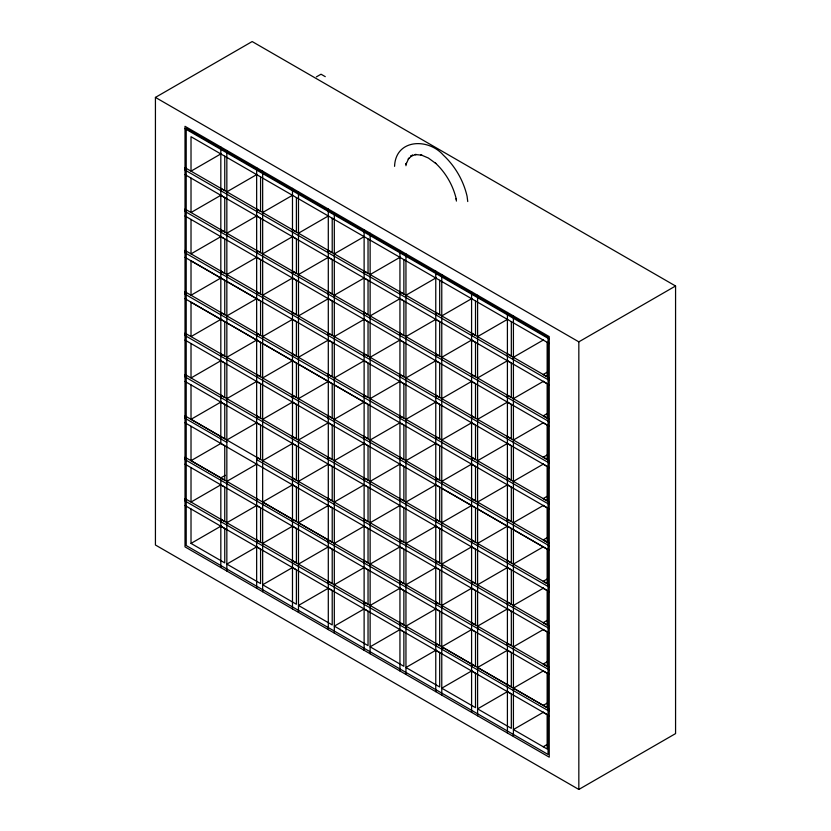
<?xml version="1.0" encoding="UTF-8"?>
<svg xmlns="http://www.w3.org/2000/svg" width="831" height="831" viewBox="0 0 831 831"><rect width="100%" height="100%" fill="white"/><g stroke="black" fill="none" stroke-linecap="round" stroke-linejoin="round"><path stroke-width="1.25" d="M185.012 128.701L185.012 546.881L549.239 757.166L549.239 336.607L185.012 126.312L185.012 128.701L549.239 338.986M220.828 567.563L220.828 477.898L191.016 460.686L191.016 426.261M256.654 588.244L256.654 167.675M292.481 608.926L292.481 188.357M328.297 629.607L328.297 209.038M364.123 650.289L364.123 229.72M399.94 670.97L399.94 250.411M435.766 691.652L435.766 271.093M471.593 712.333L471.582 291.774M507.409 733.015L507.409 312.456M394.569 166.345C395.587 138.87 428.204 137.79 443.339 155.158C455.128 166.138 463.469 180.587 467.084 196.282L467.749 201.538M405.954 165.733L406.245 163.333L406.027 164.361L408.842 158.15L408.218 159.136L412.623 155.054L410.556 156.249L416.3 154.473L415.136 154.514L421.909 155.189L420.922 154.857L428.36 158.025L435.808 163.458L435.382 163.021C445.769 172.692 453.113 185.417 456.302 199.253L456.136 198.671L456.396 201.071M155.428 97.404L252.167 41.55L675.572 285.999L675.572 733.596L578.833 789.45L155.428 545.001L155.428 97.404L578.833 341.853L675.572 285.999M316.393 76.878L321.026 74.208L325.264 76.649M221.108 153.777L191.016 171.155L191.016 136.72L549.239 343.535M221.108 195.14L191.016 212.518L191.016 178.083M226.842 191.836L256.924 174.458M221.108 236.503L191.016 253.881L191.016 219.446M226.842 233.199L256.924 215.821M262.658 212.518L292.751 195.14M221.108 277.866L191.016 295.244L191.016 260.809L224.754 280.286L224.754 314.71L220.817 312.446L220.828 314.835M226.842 274.562L256.924 257.184M262.658 253.881L292.751 236.503M298.485 233.199L328.577 215.821M221.108 319.229L191.016 336.607L191.016 302.172L224.754 321.649L224.754 356.073L220.817 353.809L220.828 356.198M226.842 315.925L256.924 298.547M262.658 295.244L292.751 277.866M298.485 274.562L328.577 257.184M334.311 253.881L364.394 236.503M221.108 360.592L191.016 377.97L191.016 343.535M226.842 357.288L256.924 339.91M262.658 336.607L292.751 319.229M298.485 315.925L328.577 298.547M334.311 295.244L364.394 277.866M370.127 274.562L400.22 257.184M191.016 384.898L191.016 419.323L221.108 401.955M226.842 398.651L256.924 381.273M262.658 377.97L292.751 360.592M298.485 357.288L328.577 339.91M334.311 336.607L364.394 319.229M370.127 315.925L400.22 298.547M405.954 295.244L436.036 277.866M191.016 460.686L221.108 443.318M226.842 442.393L185.012 418.242L185.012 415.853L226.842 440.004L256.924 422.636M262.658 419.333L292.751 401.955M298.485 398.651L328.577 381.273M334.311 377.97L364.394 360.592M370.127 357.288L400.22 339.91M405.954 336.607L436.036 319.229M441.77 315.925L471.863 298.547M225.294 475.332L220.817 477.887L224.754 480.162L224.754 445.738L220.817 443.463L220.828 146.994M221.108 484.681L191.016 502.049L191.016 467.624M226.842 481.367L256.924 463.999M262.658 460.696L292.751 443.318M298.485 440.015L328.577 422.636M334.311 419.333L364.394 401.955M370.127 398.651L400.22 381.273M405.954 377.97L436.036 360.592M441.77 357.288L471.863 339.91M477.596 336.607L507.689 319.229M191.016 508.988L191.016 543.412L221.108 526.044M226.842 522.73L256.924 505.362M292.751 484.681L262.658 502.059L296.397 521.525L296.397 487.101L292.46 484.826M298.485 481.378L328.577 463.999M334.311 460.696L364.394 443.318M370.127 440.015L400.22 422.636M405.954 419.333L436.036 401.955M441.77 398.651L471.863 381.273M477.596 377.97L507.689 360.592M543.505 339.91L513.423 357.288L513.423 359.667M547.691 371.904L543.225 374.49L547.151 376.765L547.151 342.33M256.924 546.725L226.842 564.093L260.57 583.57L260.57 549.146L256.634 546.86M262.658 543.412L292.751 526.044M328.577 505.362L298.485 522.741L332.213 542.207L332.213 507.783L328.276 505.508M334.311 502.059L364.394 484.681M370.127 481.378L400.22 463.999M405.954 460.696L436.036 443.318M441.77 440.015L471.863 422.636M477.596 419.333L507.689 401.955M513.423 398.651L543.505 381.273M547.691 413.267L543.225 415.853L547.151 418.128L547.151 383.693L543.214 381.419M292.751 567.407L262.658 584.775L296.397 604.251L296.397 569.827L292.46 567.552M298.485 564.093L328.577 546.725M334.311 543.422L364.394 526.044M370.127 522.741L400.22 505.362M405.954 502.059L436.036 484.681M441.77 481.378L471.863 463.999M507.689 443.318L477.596 460.696L477.596 463.075M513.423 440.015L543.505 422.636M547.691 454.63L543.225 457.216L547.151 459.491L547.151 425.057L543.214 422.782M328.577 588.088L298.485 605.456L332.213 624.933L332.213 590.509L328.276 588.234M334.311 584.785L364.394 567.407M370.127 564.104L400.22 546.725M405.954 543.422L436.036 526.044M441.77 522.741L471.863 505.362M507.689 484.681L477.596 502.059L477.596 504.438M513.423 481.378L543.505 463.999M547.691 495.993L543.225 498.579L547.151 500.854L547.151 466.42L543.214 464.145M364.394 608.77L334.311 626.138L368.04 645.614L368.04 611.19L364.103 608.915M370.127 605.467L400.22 588.088M405.954 584.785L436.036 567.407M471.863 546.725L441.77 564.104L441.77 566.482M507.689 526.044L477.596 543.422L477.596 545.801M513.423 522.741L543.505 505.362M547.691 537.356L543.225 539.942L547.151 542.217L547.151 507.783L543.214 505.508M400.22 629.451L370.127 646.83L403.866 666.296L403.866 631.872L399.929 629.597M436.036 608.77L405.954 626.148L405.954 628.527M471.863 588.088L441.77 605.467L441.77 607.845M507.689 567.407L477.596 584.785L477.596 587.164M513.423 564.104L543.505 546.725M547.691 578.719L543.225 581.305L547.151 583.58L547.151 549.146L513.423 529.669M436.036 650.133L405.954 667.511L439.682 686.977L439.682 652.553L435.745 650.278M441.77 649.208L441.77 646.819L471.863 629.451M507.689 608.77L477.596 626.148L477.596 628.527M513.423 605.467L543.505 588.088M547.691 620.082L543.225 622.668L547.151 624.943L547.151 590.509L543.214 588.234M471.863 670.814L441.77 688.193L475.509 707.659L475.509 673.235L471.572 670.96M477.596 669.89L477.596 667.501L507.689 650.133M513.423 646.83L543.505 629.451M547.691 661.445L543.225 664.031L547.151 666.306L547.151 631.872L543.214 629.597M507.689 691.496L477.596 708.874L511.325 728.34L511.325 693.916L507.388 691.641M543.505 670.814L513.423 688.193L547.151 707.659L547.151 673.235L543.214 670.96M543.225 705.394L547.691 702.808M543.505 712.177L513.423 729.556L547.151 749.022L547.151 714.598L543.214 712.323M543.225 746.757L547.691 744.171M549.239 377.97L185.012 167.675L185.012 170.064L549.239 380.349M185.012 174.614L549.239 384.898M549.239 419.333L185.012 209.038L185.012 211.427L549.239 421.712M185.012 215.977L549.239 426.261M549.239 460.696L185.012 250.401L185.012 252.79L549.239 463.075M226.842 281.491L260.57 300.967L260.57 335.392L256.644 333.127L256.654 335.516M185.012 257.34L549.239 467.624M549.239 502.059L185.012 291.764L185.012 294.153L549.239 504.438M226.842 322.854L260.57 342.33L260.57 376.755L256.644 374.49L256.654 376.879M262.658 343.535L296.397 363.012L296.397 397.436L292.47 395.172M298.485 364.217L332.213 383.693L332.213 418.118L328.287 415.853L328.297 418.242M334.311 384.898L368.04 404.375L368.04 438.799L364.113 436.535L364.123 438.924M185.012 298.703L549.239 508.988M549.239 543.422L185.012 333.127L185.012 335.516L549.239 545.801M185.012 340.066L549.239 550.351M441.77 488.306L475.509 507.783L475.509 542.217L471.572 539.942L471.593 542.331M477.596 508.988L511.325 528.464L511.325 562.899L507.398 560.624L507.409 563.013M549.239 584.775L185.012 374.49L185.012 376.879L549.239 587.164M185.012 381.429L549.239 591.714M191.016 419.323L224.754 438.799L224.754 404.375L220.817 402.1M226.842 440.015L549.239 626.138M549.239 628.527L256.654 459.605L256.654 457.216L260.57 459.481L260.57 425.057L256.634 422.782M185.012 422.792L549.239 633.077M549.239 667.501L185.012 457.216L185.012 459.605L549.239 669.89M185.012 464.155L549.239 674.44M549.239 708.864L185.012 498.579L185.012 500.968L549.239 711.253M441.77 646.83L475.509 666.296L475.509 631.872L471.572 629.597M477.596 667.511L511.325 686.977L511.325 652.553L507.388 650.278M185.012 505.518L549.239 715.803M191.016 543.412L224.754 562.888L224.754 528.464L220.817 526.179M292.47 229.72L296.397 231.984L296.397 197.56M328.287 250.401L332.213 252.666L332.213 218.241M364.103 278.011L368.04 280.286L368.04 314.72L364.113 312.446L364.123 314.835M399.929 298.693L403.866 300.967L403.866 335.402L399.929 333.127L399.94 335.516M435.745 319.374L439.682 321.649L439.682 356.084L435.756 353.809L435.766 356.198M471.572 340.056L475.509 342.33L475.509 376.765L471.572 374.49L471.593 376.879M507.388 360.737L511.325 363.012L511.325 397.447L507.398 395.172L507.409 397.561M220.817 195.285L224.754 197.56L224.754 231.984L220.817 229.72L220.828 232.109M256.634 215.967L260.57 218.241L260.57 252.666L256.644 250.401M292.46 236.648L296.397 238.923L296.397 273.357L292.47 271.083M328.276 257.33L332.213 259.604L332.213 294.039L328.287 291.764L328.297 294.153M507.388 402.1L511.325 404.375L511.325 438.81L507.398 436.535L507.409 438.924M328.276 298.693L332.213 300.967L332.213 335.402L328.287 333.127L328.297 335.516M364.103 319.374L368.04 321.649L368.04 356.084L364.113 353.809L364.123 356.198M399.929 340.056L403.866 342.33L403.866 376.765L399.929 374.49L399.94 376.879M435.745 360.737L439.682 363.012L439.682 397.447L435.756 395.172L435.766 397.561M471.572 381.419L475.509 383.693L475.509 418.128L471.572 415.853L471.593 418.242M220.817 236.648L224.754 238.923L224.754 273.347L220.817 271.083L220.828 273.472M256.634 257.33L260.57 259.604L260.57 294.029L256.644 291.764L256.654 294.153M292.46 278.011L296.397 280.286L296.397 314.71L292.47 312.446M471.572 422.782L475.509 425.057L475.509 459.491L471.572 457.216L471.593 459.605M507.388 443.463L511.325 445.738L511.325 480.173L507.398 477.898L507.409 480.287M292.46 319.374L296.397 321.649L296.397 356.073L292.47 353.809M328.276 340.056L332.213 342.33L332.213 376.755L328.287 374.49L328.297 376.879M364.103 360.737L368.04 363.012L368.04 397.447L364.113 395.172L364.123 397.561M399.929 381.419L403.866 383.693L403.866 418.128L399.929 415.853L399.94 418.242M435.745 402.1L439.682 404.375L439.682 438.81L435.756 436.535L435.766 438.924M435.745 443.463L439.682 445.738L439.682 480.173L435.756 477.898L435.766 480.287M471.572 464.145L475.509 466.42L475.509 500.854L471.572 498.579L471.593 500.968M507.388 484.826L511.325 487.101L511.325 521.536L507.398 519.261L507.409 521.65M399.929 422.782L403.866 425.057L403.866 459.491L399.929 457.216L399.94 459.605M399.929 464.145L403.866 466.42L403.866 500.844L399.929 498.579L399.94 500.968M435.745 484.826L439.682 487.101L439.682 521.525L435.756 519.261L435.766 521.65M220.817 360.737L224.754 363.012L224.754 397.436L220.817 395.172L220.828 397.561M256.634 381.419L260.57 383.693L260.57 418.118L256.644 415.853L256.654 418.242M292.46 402.1L296.397 404.375L296.397 438.799L292.47 436.535M328.276 422.782L332.213 425.057L332.213 459.481L328.287 457.216L328.297 459.605M364.103 443.463L368.04 445.738L368.04 480.162L364.113 477.898L364.123 480.287M364.103 484.826L368.04 487.101L368.04 521.525L364.113 519.261L364.123 521.65M399.929 505.508L403.866 507.783L403.866 542.207L399.929 539.942L399.94 542.331M435.745 526.189L439.682 528.464L439.682 562.888L435.756 560.624L435.766 563.013M471.572 546.871L475.509 549.146L475.509 583.57L471.572 581.305L471.593 583.694M507.388 567.552L511.325 569.827L511.325 604.262L507.398 601.987L507.409 604.376M292.46 443.463L296.397 445.738L296.397 480.162L292.47 477.898M328.276 464.145L332.213 466.42L332.213 500.844L328.287 498.579L328.297 500.968M507.388 608.915L511.325 611.19L511.325 645.614L507.398 643.35L507.409 645.739M364.103 526.189L368.04 528.464L368.04 562.888L364.113 560.624L364.123 563.013M399.929 546.871L403.866 549.146L403.866 583.57L399.929 581.305L399.94 583.694M435.745 567.552L439.682 569.827L439.682 604.251L435.756 601.987L435.766 604.376M471.572 588.234L475.509 590.509L475.509 624.933L471.572 622.668M292.46 526.189L296.397 528.464L296.397 562.888L292.47 560.613M328.276 546.871L332.213 549.146L332.213 583.57L328.287 581.295L328.297 583.694M364.103 567.552L368.04 569.827L368.04 604.251L364.113 601.987L364.123 604.376M399.929 588.234L403.866 590.509L403.866 624.933L399.929 622.668M435.745 608.915L439.682 611.19L439.682 645.614L435.756 643.35L435.766 645.739M220.817 484.816L224.754 487.101L224.754 521.525L220.817 519.25L220.828 521.65M256.634 505.508L260.57 507.783L260.57 542.207L256.644 539.932L256.654 542.331M507.409 356.198L507.409 353.819L511.325 356.084L511.325 321.649M507.409 684.713L507.409 687.102M471.593 335.516L471.582 333.138L475.509 335.402L475.509 300.967M471.582 622.668L471.593 625.057M471.582 664.031L471.593 666.42M435.766 314.835L435.766 312.456L439.682 314.72L439.682 280.286M399.94 294.153L399.94 291.774L403.866 294.029L403.866 259.604M399.94 622.668L399.94 625.057M364.123 273.472L364.123 271.093L368.04 273.347L368.04 238.923M328.297 250.411L328.297 252.79M328.297 539.942L328.297 542.331M292.481 229.73L292.481 232.109M292.481 271.093L292.481 273.472M292.481 312.446L292.481 314.835M292.481 353.809L292.481 356.198M292.481 395.172L292.481 397.561M292.481 436.535L292.481 438.924M292.481 477.898L292.481 480.287M292.481 519.261L292.481 521.65M292.481 560.624L292.481 563.013M256.654 211.427L256.654 209.048L260.57 211.303L260.57 176.878M256.654 250.401L256.654 252.79M256.654 498.579L256.654 500.968M220.828 190.746L220.828 188.357L224.754 190.621L224.754 156.197M578.833 341.853L578.833 789.45M513.413 315.925L513.423 736.484M477.596 295.234L477.596 715.803M441.77 274.552L441.77 695.121M405.954 253.871L405.954 674.44M370.127 233.189L370.127 653.758M334.311 212.507L334.311 633.077M298.485 191.826L298.485 612.395M262.658 171.144L262.658 591.714M226.842 150.463L226.842 571.032M548.045 337.293L186.206 128.389L186.206 545.552L548.045 754.465L548.045 337.293"/></g></svg>
